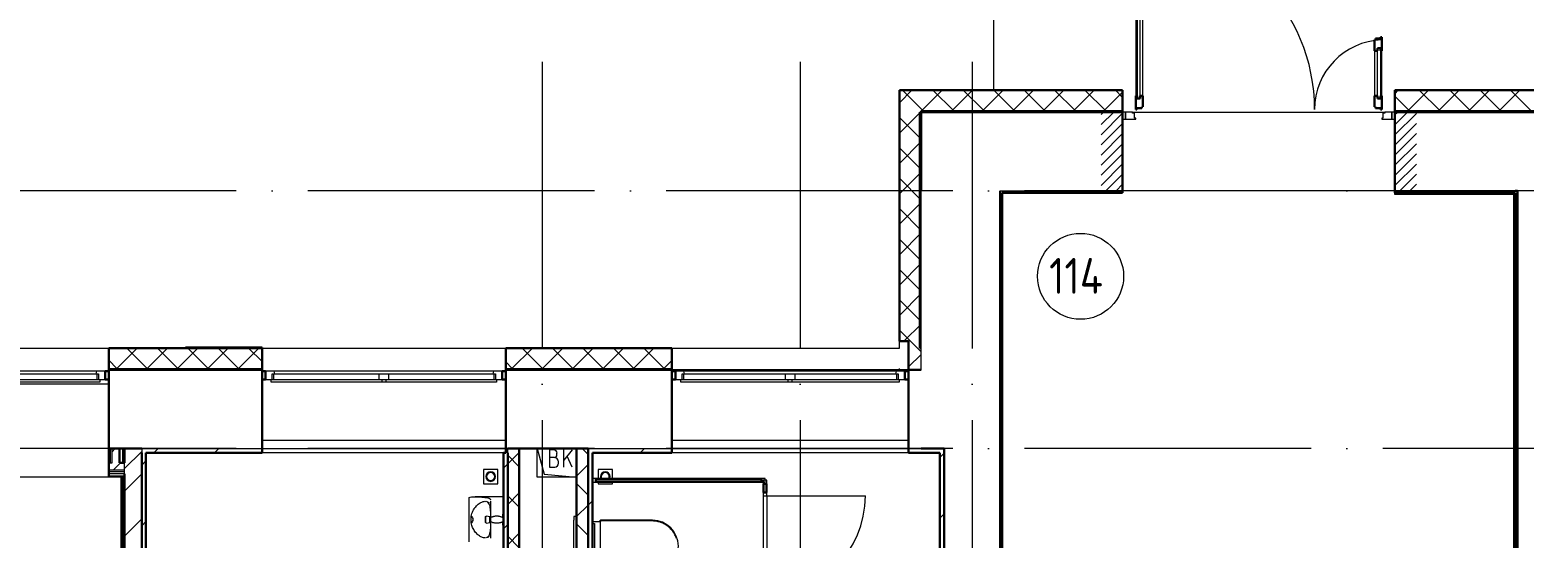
# Model space of a CAD drawing. Header units: millimetres. Extents: x -88595 to 880822, y -1054509 to -148035.
# Drawn here: x 159889 to 170316, y -268677 to -265129 of the extents above; entities that cross this region are included whole.
import ezdxf

# ---------------------------------------------------------------- set-up
doc = ezdxf.new("R2010")
doc.units = ezdxf.units.MM
doc.linetypes.add('ADSK_Линия сетки', pattern=[25, 20, -2.5, 0, -2.5])
doc.linetypes.add('ADSK_Штриховая_ш2 п1_5', pattern=[4.5, 3, -1.5])
for name, color, linetype, lineweight in [('_ Окна', 7, 'Continuous', 30), ('Витраж', 7, 'Continuous', 9), ('Двери', 7, 'Continuous', 9), ('Марки помещений', 7, 'Continuous', 20), ('Оборудование', 7, 'Continuous', 18), ('Ограждение', 7, 'Continuous', 9), ('Окна', 7, 'Continuous', 9), ('Оси', 7, 'Continuous', 9), ('Перекрытие', 7, 'Continuous', 18), ('Сантехника', 7, 'Continuous', 18), ('Стены внутренние', 7, 'Continuous', 18), ('Стены наружные', 7, 'Continuous', 18), ('Стены разрез', 7, 'Continuous', 30), ('Стены штриховка', 7, 'Continuous', 9)]:
    doc.layers.add(name, color=color, linetype=linetype, lineweight=lineweight)
doc.layers.add('Двери открывание', color=7, linetype='Continuous', lineweight=9, true_color=0xc0c0c0)
doc.styles.add('GOST Common_3', font='GOST_Common.ttf', dxfattribs={"width": 0.9, "height": 2.5})

# ---------------------------------------------------------------- blocks, each defined once
blk = doc.blocks.new('1 этаж')
at = {"layer": 'Двери', "lineweight": 18, "true_color": 0xff0000}
h = blk.add_hatch(dxfattribs=at)
h.set_pattern_fill('FP_2', color=1, style=0, pattern_type=2)
h.set_pattern_definition([(45, (204467.71, 662337.605), (-35.3553, 35.3553), [])])
h.paths.add_polyline_path([(205678, 662063), (205693, 662063), (205693, 662613), (205543, 662613), (205543, 662063)])
h.paths.add_polyline_path([(203643, 662063), (203643, 662613), (203493, 662613), (203493, 662063)])
at = {"lineweight": 18}
for p, q in [((199558, 660263), (199606, 660085)), ((199558, 660063), (199558, 660263)), ((199673, 660254), (199643, 660254)), ((199643, 660254), (199643, 660134)), ((199676, 660201), (199643, 660201)), ((199696, 660221), (199696, 660231)), ((199706, 660161), (199706, 660171)), ((199803, 660254), (199743, 660182)), ((199743, 660134), (199743, 660254)), ((199803, 660134), (199767, 660211)), ((199833, 660063), (199558, 660063)), ((199606, 660085), (199833, 660063)), ((199643, 660134), (199680, 660134))]:
    blk.add_line(p, q, dxfattribs=at)
for centre, radius, start, end in [((199673, 660231), 23.3, 0, 90), ((199676, 660221), 20, 270, 0), ((199676, 660171), 30, 0, 90), ((199680, 660161), 26.7, 270, 0)]:
    blk.add_arc(centre, radius, start, end, dxfattribs=at)
at = {"layer": '_ Окна', "lineweight": 18}
for p, q in [((196483, 660803), (196479, 660786)), ((196543, 660803), (196483, 660803)), ((196485, 660786), (196497, 660786)), ((196497, 660786), (196497, 660745)), ((196543, 660745), (196543, 660803)), ((197722, 660803), (197663, 660803)), ((197663, 660803), (197663, 660745)), ((197709, 660745), (197709, 660786)), ((197709, 660786), (197721, 660786)), ((197727, 660786), (197722, 660803)), ((199253, 660803), (199249, 660786)), ((199313, 660803), (199253, 660803)), ((199255, 660786), (199267, 660786)), ((199267, 660786), (199267, 660745)), ((199313, 660745), (199313, 660803)), ((200582, 660803), (200523, 660803)), ((200523, 660803), (200523, 660745)), ((200569, 660745), (200569, 660786)), ((200569, 660786), (200581, 660786)), ((200587, 660786), (200582, 660803)), ((202063, 660803), (202059, 660786)), ((202123, 660803), (202063, 660803)), ((202065, 660786), (202077, 660786)), ((202077, 660786), (202077, 660745)), ((202123, 660745), (202123, 660803)), ((196505, 660745), (196543, 660745)), ((197663, 660745), (197701, 660745)), ((199275, 660745), (199313, 660745)), ((200523, 660745), (200561, 660745)), ((202085, 660745), (202123, 660745))]:
    blk.add_line(p, q, dxfattribs=at)
at = {"layer": '_ Окна'}
for p, q in [((196568, 660803), (196543, 660803)), ((196543, 660803), (196543, 660745)), ((197663, 660803), (197638, 660803)), ((197663, 660745), (197663, 660803)), ((199338, 660803), (199313, 660803)), ((199313, 660803), (199313, 660745)), ((200523, 660803), (200498, 660803)), ((200523, 660745), (200523, 660803)), ((202148, 660803), (202123, 660803)), ((202123, 660803), (202123, 660745)), ((196543, 660745), (196568, 660745)), ((197638, 660745), (197663, 660745)), ((199313, 660745), (199338, 660745)), ((200498, 660745), (200523, 660745)), ((202123, 660745), (202148, 660745))]:
    blk.add_line(p, q, dxfattribs=at)
at = {"layer": 'Витраж', "lineweight": 18, "extrusion": (0, 0, -1)}
for p, q in [((199968, 660055), (199943, 660055)), ((199943, 660055), (199943, 660030)), ((199968, 660030), (199968, 660055)), ((199943, 660030), (199968, 660030)), ((201160, 660043), (201135, 660043)), ((201135, 660043), (201135, 660018)), ((201135, 660018), (201160, 660018)), ((201160, 659958), (201135, 659958)), ((201135, 659958), (201135, 659933)), ((201160, 660018), (201160, 660043)), ((201160, 659933), (201160, 659958)), ((201135, 659933), (201160, 659933))]:
    blk.add_line(p, q, dxfattribs=at)
at = {"layer": 'Витраж'}
for p, q in [((199968, 660055), (201123, 660055)), ((199968, 660030), (201123, 660030)), ((201135, 660018), (201135, 659958)), ((201160, 660018), (201160, 659958)), ((201135, 659933), (201135, 659233)), ((201160, 659933), (201160, 659233))]:
    blk.add_line(p, q, dxfattribs=at)
at = {"layer": 'Витраж', "lineweight": 18}
for p, q in [((201148, 660055), (201123, 660055)), ((201123, 660055), (201123, 660030)), ((201148, 660030), (201148, 660055)), ((201123, 660030), (201148, 660030))]:
    blk.add_line(p, q, dxfattribs=at)
at = {"layer": 'Двери'}
for p, q in [((203735, 663821), (203735, 662725)), ((203744, 663839), (203744, 662707)), ((203765, 662707), (203765, 663839)), ((203785, 662725), (203785, 663821)), ((205401, 663041), (205401, 662725)), ((205421, 662707), (205421, 663059)), ((205421, 663059), (205442, 663059)), ((205442, 663059), (205442, 662707)), ((205451, 662725), (205451, 663041)), ((203744, 662707), (203765, 662707)), ((205442, 662707), (205421, 662707)), ((203643, 662613), (203643, 662563)), ((203663, 662613), (203643, 662613)), ((203643, 662563), (203663, 662563)), ((203663, 662563), (203663, 662613)), ((203712, 662613), (203663, 662613)), ((203663, 662613), (203663, 662563)), ((203663, 662563), (203735, 662563)), ((203712, 662605), (203712, 662613)), ((203726, 662605), (203712, 662605)), ((203726, 662571), (203726, 662605)), ((203735, 662571), (203726, 662571)), ((203735, 662563), (203735, 662571)), ((205460, 662571), (205451, 662571)), ((205451, 662571), (205451, 662563)), ((205451, 662563), (205523, 662563)), ((205474, 662605), (205460, 662605)), ((205460, 662605), (205460, 662571)), ((205474, 662613), (205474, 662605)), ((205523, 662613), (205474, 662613)), ((205543, 662613), (205523, 662613)), ((205523, 662613), (205523, 662563)), ((205523, 662563), (205523, 662613)), ((205523, 662563), (205543, 662563)), ((205543, 662563), (205543, 662613)), ((201160, 659933), (201848, 659933))]:
    blk.add_line(p, q, dxfattribs=at)
at = {"layer": 'Двери', "lineweight": 30}
for p, q in [((205409, 663117), (205401, 663117)), ((205401, 663117), (205401, 663041)), ((205443, 663126), (205409, 663126)), ((205409, 663126), (205409, 663117)), ((205451, 663135), (205443, 663135)), ((205443, 663135), (205443, 663126)), ((205451, 663041), (205451, 663135)), ((205401, 663041), (205421, 663041)), ((205421, 663041), (205421, 663059)), ((205421, 663059), (205442, 663059)), ((205442, 663059), (205442, 663041)), ((205442, 663041), (205451, 663041)), ((203735, 662725), (203735, 662631)), ((203744, 662725), (203735, 662725)), ((203744, 662707), (203744, 662725)), ((203765, 662707), (203744, 662707)), ((203765, 662725), (203765, 662707)), ((203785, 662725), (203765, 662725)), ((203785, 662649), (203785, 662725)), ((205401, 662725), (205401, 662649)), ((205401, 662725), (205421, 662725)), ((205421, 662725), (205421, 662707)), ((205421, 662707), (205442, 662707)), ((205442, 662725), (205451, 662725)), ((205442, 662707), (205442, 662725)), ((205451, 662631), (205451, 662725)), ((203735, 662631), (203743, 662631)), ((203743, 662631), (203743, 662640)), ((203743, 662640), (203777, 662640)), ((203777, 662640), (203777, 662649)), ((203777, 662649), (203785, 662649)), ((205401, 662649), (205409, 662649)), ((205409, 662649), (205409, 662640)), ((205409, 662640), (205443, 662640)), ((205443, 662640), (205443, 662631)), ((205443, 662631), (205451, 662631))]:
    blk.add_line(p, q, dxfattribs=at)
at = {"layer": 'Двери', "linetype": 'ADSK_Штриховая_ш2 п1_5'}
for p, q in [((203643, 662613), (203493, 662613)), ((203643, 662063), (203643, 662613)), ((205693, 662613), (205543, 662613)), ((205543, 662613), (205543, 662063)), ((203493, 662063), (203643, 662063)), ((205543, 662063), (205693, 662063))]:
    blk.add_line(p, q, dxfattribs=at)
at = {"layer": 'Двери'}
blk.add_arc((201148, 659933), 700, 270, 0, dxfattribs=at)
at = {"layer": 'Двери открывание'}
for centre, radius, start, end in [((203717, 662631), 1266, 0, 89.1853), ((205469, 662631), 486, 92.1226, 180)]:
    blk.add_arc(centre, radius, start, end, dxfattribs=at)
at = {"layer": 'Марки помещений'}
blk.add_circle((203350, 661466), 300, dxfattribs=at)
at = {"layer": 'Ограждение'}
for p, q in [((205543, 662038), (205543, 662048)), ((206373, 662038), (205543, 662038)), ((206373, 658041), (206373, 662038)), ((196568, 660713), (194868, 660713)), ((196568, 660263), (194868, 660263)), ((196663, 660263), (196663, 660163)), ((196658, 660063), (188953, 660063)), ((196658, 660063), (188953, 660063)), ((196568, 660063), (194868, 660063)), ((196568, 660068), (196568, 660063))]:
    blk.add_line(p, q, dxfattribs=at)
at = {"layer": 'Окна'}
for p, q in [((196483, 660803), (194952, 660803)), ((195753, 660786), (196485, 660786)), ((196485, 660786), (196485, 660745)), ((197721, 660786), (198453, 660786)), ((197721, 660745), (197721, 660786)), ((199253, 660803), (197722, 660803)), ((198453, 660786), (198523, 660786)), ((198453, 660786), (198453, 660745)), ((198523, 660786), (199255, 660786)), ((198523, 660745), (198523, 660786)), ((199255, 660786), (199255, 660745)), ((200581, 660786), (201288, 660786)), ((200581, 660745), (200581, 660786)), ((202063, 660803), (200582, 660803)), ((201288, 660786), (201358, 660786)), ((201288, 660786), (201288, 660745)), ((201358, 660786), (202065, 660786)), ((201358, 660745), (201358, 660786)), ((202065, 660786), (202065, 660745)), ((195733, 660745), (196505, 660745)), ((196505, 660728), (195733, 660728)), ((196505, 660745), (196505, 660728)), ((197701, 660745), (198473, 660745)), ((197701, 660728), (197701, 660745)), ((198473, 660728), (197701, 660728)), ((198473, 660745), (198503, 660745)), ((198473, 660745), (198473, 660728)), ((198503, 660728), (198473, 660728)), ((198503, 660745), (199275, 660745)), ((198503, 660728), (198503, 660745)), ((199275, 660728), (198503, 660728)), ((199275, 660745), (199275, 660728)), ((200561, 660745), (201308, 660745)), ((200561, 660728), (200561, 660745)), ((201308, 660728), (200561, 660728)), ((201308, 660745), (201338, 660745)), ((201308, 660745), (201308, 660728)), ((201338, 660728), (201308, 660728)), ((201338, 660745), (202085, 660745)), ((201338, 660728), (201338, 660745)), ((202085, 660728), (201338, 660728)), ((202085, 660745), (202085, 660728))]:
    blk.add_line(p, q, dxfattribs=at)
at = {"layer": 'Оси', "linetype": 'ADSK_Линия сетки', "ltscale": 100}
for p, q in [((199593, 662963), (199593, 631836)), ((201393, 662963), (201393, 631836)), ((202593, 662963), (202593, 631836)), ((252460, 662063), (175520, 662063)), ((252460, 660263), (175520, 660263))]:
    blk.add_line(p, q, dxfattribs=at)
at = {"layer": 'Перекрытие', "color": 49, "ltscale": 100, "true_color": 0x464646}
for p, q in [((202743, 664715), (202743, 662765)), ((203712, 662613), (205474, 662613)), ((205543, 662063), (203643, 662063)), ((199558, 660063), (199558, 660263)), ((199833, 660063), (199558, 660063))]:
    blk.add_line(p, q, dxfattribs=at)
at = {"layer": 'Сантехника'}
for p, q in [((199183, 660118), (199183, 660018)), ((199283, 660118), (199183, 660118)), ((199283, 660018), (199283, 660118)), ((200083, 660118), (199983, 660118)), ((199983, 660118), (199983, 660055)), ((200083, 660055), (200083, 660118)), ((199183, 660018), (199283, 660018)), ((199983, 660030), (199983, 660018)), ((199983, 660018), (200083, 660018)), ((200083, 660018), (200083, 660030)), ((199083, 659612), (199083, 659923)), ((199323, 659927), (199126, 659927)), ((199233, 659878), (199233, 659776)), ((199098, 659768), (199098, 659791)), ((199098, 659744), (199098, 659768)), ((199228, 659788), (199204, 659792)), ((199204, 659743), (199228, 659748)), ((199228, 659768), (199228, 659788)), ((199233, 659778), (199228, 659778)), ((199228, 659748), (199228, 659768)), ((199228, 659758), (199233, 659758)), ((199232, 659791), (199232, 659776)), ((199232, 659759), (199232, 659744)), ((199233, 659783), (199233, 659768)), ((199233, 659768), (199233, 659753)), ((199233, 659759), (199233, 659658)), ((199993, 659753), (199943, 659753)), ((199943, 659741), (199958, 659741)), ((199958, 659741), (199958, 659424)), ((199998, 659753), (199998, 659413)), ((200363, 659763), (200003, 659763)), ((200363, 659758), (200003, 659758))]:
    blk.add_line(p, q, dxfattribs=at)
at = {"layer": 'Сантехника', "lineweight": 9}
for p, q in [((199833, 659789), (199813, 659789)), ((199813, 659789), (199813, 659764)), ((199813, 659401), (199813, 659764))]:
    blk.add_line(p, q, dxfattribs=at)
at = {"layer": 'Сантехника', "flags": 128}
for points in [[(199224, 659884), (199219, 659887), (199214, 659890), (199208, 659892), (199204, 659894)], [(199198, 659787), (199198, 659787), (199198, 659787), (199198, 659787), (199198, 659788), (199198, 659788), (199198, 659788), (199198, 659788), (199198, 659788), (199198, 659789), (199199, 659789), (199199, 659789), (199199, 659789), (199199, 659789), (199199, 659790), (199199, 659790), (199199, 659790), (199199, 659790), (199199, 659790), (199200, 659790), (199200, 659790), (199200, 659791), (199200, 659791), (199200, 659791), (199200, 659791), (199200, 659791), (199201, 659791), (199201, 659791), (199201, 659791), (199201, 659791), (199201, 659792), (199202, 659792), (199202, 659792), (199202, 659792), (199202, 659792), (199202, 659792), (199203, 659792), (199203, 659792), (199203, 659792), (199203, 659792), (199203, 659792), (199204, 659792), (199204, 659792), (199204, 659792), (199204, 659792)], [(199198, 659768), (199198, 659768), (199198, 659769), (199198, 659770), (199198, 659771), (199198, 659771), (199198, 659772), (199198, 659773), (199198, 659774), (199198, 659774), (199198, 659775), (199198, 659776), (199198, 659776), (199198, 659777), (199198, 659778), (199198, 659778), (199198, 659779), (199198, 659780), (199198, 659780), (199198, 659781), (199198, 659781), (199198, 659782), (199198, 659782), (199198, 659783), (199198, 659783), (199198, 659784), (199198, 659784), (199198, 659785), (199198, 659785), (199198, 659785), (199198, 659786), (199198, 659786), (199198, 659786), (199198, 659786), (199198, 659786), (199198, 659787), (199198, 659787), (199198, 659787), (199198, 659787), (199198, 659787)], [(199198, 659787), (199198, 659787), (199198, 659787), (199198, 659787), (199198, 659787), (199198, 659786), (199198, 659786), (199198, 659786), (199198, 659786), (199198, 659786), (199198, 659785), (199198, 659785), (199198, 659785), (199198, 659784), (199198, 659784), (199198, 659783), (199198, 659783), (199198, 659783), (199198, 659782), (199198, 659782), (199198, 659781), (199198, 659780), (199198, 659780), (199198, 659779), (199198, 659779), (199198, 659778), (199198, 659777), (199198, 659777), (199198, 659776), (199198, 659775), (199198, 659775), (199198, 659774), (199198, 659773), (199198, 659772), (199198, 659772), (199198, 659771), (199198, 659770), (199198, 659769), (199198, 659769), (199198, 659768), (199198, 659768)], [(199198, 659768), (199198, 659767), (199198, 659766), (199198, 659765), (199198, 659765), (199198, 659764), (199198, 659763), (199198, 659762), (199198, 659762), (199198, 659761), (199198, 659760), (199198, 659759), (199198, 659759), (199198, 659758), (199198, 659757), (199198, 659757), (199198, 659756), (199198, 659755), (199198, 659755), (199198, 659754), (199198, 659754), (199198, 659753), (199198, 659753), (199198, 659752), (199198, 659752), (199198, 659751), (199198, 659751), (199198, 659751), (199198, 659750), (199198, 659750), (199198, 659750), (199198, 659749), (199198, 659749), (199198, 659749), (199198, 659749), (199198, 659749), (199198, 659749), (199198, 659748), (199198, 659748), (199198, 659748)], [(199198, 659748), (199198, 659748), (199198, 659748), (199198, 659748), (199198, 659749), (199198, 659749), (199198, 659749), (199198, 659749), (199198, 659749), (199198, 659750), (199198, 659750), (199198, 659750), (199198, 659751), (199198, 659751), (199198, 659751), (199198, 659752), (199198, 659752), (199198, 659753), (199198, 659753), (199198, 659754), (199198, 659754), (199198, 659755), (199198, 659755), (199198, 659756), (199198, 659757), (199198, 659757), (199198, 659758), (199198, 659759), (199198, 659759), (199198, 659760), (199198, 659761), (199198, 659761), (199198, 659762), (199198, 659763), (199198, 659764), (199198, 659764), (199198, 659765), (199198, 659766), (199198, 659767), (199198, 659767), (199198, 659768)], [(199204, 659743), (199204, 659743), (199204, 659743), (199203, 659743), (199203, 659743), (199203, 659743), (199203, 659743), (199203, 659743), (199202, 659743), (199202, 659743), (199202, 659743), (199202, 659744), (199202, 659744), (199201, 659744), (199201, 659744), (199201, 659744), (199201, 659744), (199201, 659744), (199201, 659744), (199200, 659744), (199200, 659744), (199200, 659744), (199200, 659745), (199200, 659745), (199200, 659745), (199199, 659745), (199199, 659745), (199199, 659745), (199199, 659745), (199199, 659746), (199199, 659746), (199199, 659746), (199199, 659746), (199199, 659746), (199199, 659746), (199198, 659747), (199198, 659747), (199198, 659747), (199198, 659747), (199198, 659747), (199198, 659748), (199198, 659748), (199198, 659748), (199198, 659748), (199198, 659748)], [(199233, 659783), (199236, 659784), (199239, 659786), (199243, 659787), (199246, 659788), (199249, 659789), (199253, 659790), (199256, 659791), (199260, 659792), (199263, 659792), (199267, 659793), (199271, 659793), (199274, 659793), (199278, 659793), (199281, 659793), (199285, 659793), (199288, 659792), (199292, 659792), (199296, 659791), (199299, 659790), (199303, 659789), (199306, 659788), (199309, 659787), (199313, 659785), (199316, 659784), (199318, 659783)], [(199318, 659753), (199315, 659751), (199311, 659749), (199308, 659748), (199305, 659747), (199301, 659746), (199298, 659745), (199294, 659744), (199291, 659743), (199287, 659743), (199283, 659742), (199280, 659742), (199276, 659742), (199273, 659742), (199269, 659742), (199265, 659742), (199262, 659743), (199258, 659744), (199255, 659744), (199251, 659745), (199248, 659746), (199245, 659747), (199241, 659749), (199238, 659750), (199235, 659752), (199233, 659753)], [(199318, 659803), (199318, 659803), (199318, 659803), (199318, 659803), (199318, 659803), (199318, 659804), (199318, 659804), (199318, 659804), (199318, 659804), (199318, 659804), (199318, 659805), (199318, 659805), (199318, 659805), (199318, 659805), (199318, 659805), (199319, 659805), (199319, 659806), (199319, 659806), (199319, 659806), (199319, 659806), (199319, 659806), (199319, 659806), (199320, 659806), (199320, 659807), (199320, 659807), (199320, 659807), (199320, 659807), (199320, 659807), (199321, 659807), (199321, 659807), (199321, 659807), (199321, 659807), (199321, 659807), (199321, 659807), (199322, 659807), (199322, 659808), (199322, 659808), (199322, 659808), (199322, 659808), (199323, 659808), (199323, 659808)], [(199318, 659783), (199318, 659784), (199318, 659785), (199318, 659786), (199318, 659787), (199318, 659789), (199318, 659790), (199318, 659791), (199318, 659792), (199318, 659793), (199318, 659794), (199318, 659795), (199318, 659795), (199318, 659796), (199318, 659797), (199318, 659798), (199318, 659798), (199318, 659799), (199318, 659800), (199318, 659800), (199318, 659801), (199318, 659801), (199318, 659802), (199318, 659802), (199318, 659802), (199318, 659802), (199318, 659802), (199318, 659803), (199318, 659803)], [(199318, 659803), (199318, 659803), (199318, 659802), (199318, 659802), (199318, 659802), (199318, 659802), (199318, 659802), (199318, 659801), (199318, 659801), (199318, 659800), (199318, 659800), (199318, 659799), (199318, 659799), (199318, 659798), (199318, 659797), (199318, 659796), (199318, 659796), (199318, 659795), (199318, 659794), (199318, 659793), (199318, 659792), (199318, 659791), (199318, 659790), (199318, 659789), (199318, 659788), (199318, 659787), (199318, 659785), (199318, 659784), (199318, 659783), (199318, 659782), (199318, 659780), (199318, 659779), (199318, 659778), (199318, 659776), (199318, 659775), (199318, 659774), (199318, 659772), (199318, 659771), (199318, 659769), (199318, 659768), (199318, 659768)], [(199318, 659768), (199318, 659766), (199318, 659765), (199318, 659763), (199318, 659762), (199318, 659761), (199318, 659759), (199318, 659758), (199318, 659757), (199318, 659755), (199318, 659754), (199318, 659753), (199318, 659751), (199318, 659750), (199318, 659749), (199318, 659748), (199318, 659747), (199318, 659746), (199318, 659745), (199318, 659743), (199318, 659742), (199318, 659742), (199318, 659741), (199318, 659740), (199318, 659739), (199318, 659738), (199318, 659737), (199318, 659737), (199318, 659736), (199318, 659736), (199318, 659735), (199318, 659735), (199318, 659734), (199318, 659734), (199318, 659733), (199318, 659733), (199318, 659733), (199318, 659733), (199318, 659733), (199318, 659733)], [(199318, 659733), (199318, 659733), (199318, 659733), (199318, 659733), (199318, 659733), (199318, 659733), (199318, 659734), (199318, 659734), (199318, 659734), (199318, 659735), (199318, 659735), (199318, 659736), (199318, 659737), (199318, 659737), (199318, 659738), (199318, 659739), (199318, 659740), (199318, 659740), (199318, 659741), (199318, 659742), (199318, 659743), (199318, 659744), (199318, 659745), (199318, 659746), (199318, 659748), (199318, 659749), (199318, 659750), (199318, 659751), (199318, 659752)], [(200003, 659758), (200003, 659758), (200002, 659758), (200002, 659758), (200002, 659758), (200002, 659758), (200002, 659757), (200001, 659757), (200001, 659757), (200001, 659757), (200001, 659757), (200001, 659757), (200000, 659757), (200000, 659757), (200000, 659757), (200000, 659757), (200000, 659757), (200000, 659756), (199999, 659756), (199999, 659756), (199999, 659756), (199999, 659756), (199999, 659756), (199999, 659756), (199999, 659755), (199999, 659755), (199998, 659755), (199998, 659755), (199998, 659755), (199998, 659755), (199998, 659754), (199998, 659754), (199998, 659754), (199998, 659754), (199998, 659754), (199998, 659753), (199998, 659753), (199998, 659753), (199998, 659753), (199998, 659753), (199998, 659753)], [(200529, 659636), (200527, 659642), (200525, 659649), (200522, 659655), (200519, 659662), (200516, 659668), (200512, 659674), (200508, 659680), (200504, 659686), (200500, 659691), (200496, 659697), (200491, 659702), (200486, 659707), (200481, 659712), (200476, 659716), (200470, 659721), (200465, 659725), (200459, 659729), (200453, 659733), (200447, 659736), (200441, 659739), (200434, 659742), (200428, 659745), (200421, 659747), (200415, 659750), (200408, 659752), (200401, 659753), (200394, 659755), (200387, 659756), (200380, 659757), (200373, 659757), (200366, 659758), (200363, 659758)], [(199204, 659642), (199210, 659644), (199215, 659646), (199220, 659649), (199226, 659652)], [(199323, 659728), (199323, 659728), (199322, 659728), (199322, 659728), (199322, 659728), (199322, 659728), (199322, 659728), (199321, 659728), (199321, 659728), (199321, 659728), (199321, 659728), (199321, 659728), (199320, 659728), (199320, 659728), (199320, 659728), (199320, 659728), (199320, 659729), (199320, 659729), (199319, 659729), (199319, 659729), (199319, 659729), (199319, 659729), (199319, 659729), (199319, 659730), (199319, 659730), (199319, 659730), (199318, 659730), (199318, 659730), (199318, 659730), (199318, 659731), (199318, 659731), (199318, 659731), (199318, 659731), (199318, 659731), (199318, 659732), (199318, 659732), (199318, 659732), (199318, 659732), (199318, 659732), (199318, 659733), (199318, 659733)]]:
    blk.add_lwpolyline(points, dxfattribs=at)
at = {"layer": 'Сантехника'}
for centre, radius, start, end in [((199233, 660068), 33.3, 0, 180), ((199233, 660068), 33.3, 180, 0), ((199233, 660068), 28.3, 0, 180), ((199233, 660068), 28.3, 180, 0), ((200033, 660068), 33.3, 0, 180), ((200033, 660068), 33.3, 180, 202.2258), ((200033, 660068), 28.3, 0, 180), ((200033, 660068), 28.3, 180, 206.3415), ((200033, 660068), 28.3, 333.6585, 0), ((200033, 660068), 33.3, 337.7742, 0), ((200003, 659753), 10, 90, 180), ((200003, 659753), 5, 150, 180), ((200003, 659753), 5, 150, 180), ((200003, 659753), 5, 150, 180), ((200003, 659753), 5, 90, 120), ((200003, 659753), 5, 90, 120), ((200003, 659753), 5, 105, 120), ((200363, 659583), 180, 270, 90), ((200363, 659583), 175, 89.0922, 90), ((200363, 659583), 175, 89.0922, 90)]:
    blk.add_arc(centre, radius, start, end, dxfattribs=at)
for major_axis, start_param, end_param in [((0, 25), 4.712389, 5.943447), ((0, -25), 0.339739, 1.570796)]:
    blk.add_ellipse((199090, 659768), major_axis=major_axis, ratio=0.859293, start_param=start_param, end_param=end_param, dxfattribs=at)
for points, knots in [([(199083, 659923), (199088, 659924), (199100, 659926), (199113, 659927), (199123, 659927), (199131, 659927), (199138, 659927), (199145, 659927), (199152, 659926), (199161, 659926), (199171, 659925), (199183, 659924), (199194, 659923), (199204, 659922), (199213, 659920), (199220, 659918), (199225, 659915), (199228, 659913), (199229, 659912), (199230, 659910), (199230, 659909), (199231, 659908), (199232, 659907), (199232, 659906), (199232, 659906), (199232, 659905), (199232, 659905)], [-1, -1, -1, -1, -0.9416667, -0.8833333, -0.8541667, -0.825, -0.7958333, -0.7666667, -0.7375, -0.7083333, -0.65, -0.5916667, -0.5333333, -0.4666667, -0.4, -0.3333333, -0.2666667, -0.2333333, -0.2166667, -0.2, -0.1833333, -0.1666667, -0.15, -0.1416667, -0.1375, -0.1333333, -0.1333333, -0.1333333, -0.1333333]), ([(199098, 659791), (199099, 659798), (199102, 659810), (199109, 659828), (199118, 659844), (199133, 659863), (199153, 659882), (199177, 659894), (199191, 659896), (199198, 659895)], [0, 0, 0, 0, 0.0526316, 0.1052632, 0.1578947, 0.2105263, 0.3157895, 0.4210526, 0.5263158, 0.5263158, 0.5263158, 0.5263158]), ([(199206, 659893), (199209, 659891), (199216, 659887), (199224, 659874), (199229, 659852), (199231, 659829), (199232, 659808), (199232, 659797), (199232, 659791)], [0.5789474, 0.5789474, 0.5789474, 0.5789474, 0.6315789, 0.7236842, 0.8157895, 0.9078947, 0.9539474, 1, 1, 1, 1]), ([(199233, 659897), (199233, 659897), (199233, 659896), (199233, 659896), (199233, 659895), (199233, 659893), (199233, 659891), (199233, 659888), (199233, 659884), (199233, 659880), (199233, 659878)], [-0.06666667, -0.06666667, -0.06666667, -0.06666667, -0.06458333, -0.0625, -0.05833333, -0.05, -0.04166667, -0.03333333, -0.01666667, 0, 0, 0, 0]), ([(199198, 659640), (199195, 659640), (199185, 659640), (199166, 659646), (199144, 659661), (199123, 659683), (199109, 659707), (199101, 659727), (199099, 659738), (199098, 659744)], [0.4736842, 0.4736842, 0.4736842, 0.4736842, 0.5263158, 0.6315789, 0.7236842, 0.8157895, 0.9078947, 0.9539474, 1, 1, 1, 1]), ([(199232, 659744), (199232, 659737), (199232, 659725), (199231, 659707), (199230, 659691), (199227, 659672), (199221, 659654), (199212, 659645), (199206, 659643)], [0, 0, 0, 0, 0.0526316, 0.1052632, 0.1578947, 0.2105263, 0.3157895, 0.4210526, 0.4210526, 0.4210526, 0.4210526]), ([(199233, 659658), (199233, 659655), (199233, 659650), (199233, 659645), (199233, 659642), (199233, 659640), (199233, 659639), (199233, 659638), (199233, 659638)], [-1, -1, -1, -1, -0.975, -0.9625, -0.95, -0.9375, -0.934375, -0.9328125, -0.9328125, -0.9328125, -0.9328125])]:
    blk.add_open_spline(points, degree=3, knots=knots, dxfattribs=at)
at = {"layer": 'Стены внутренние', "lineweight": 30}
for p, q in [((203643, 662765), (202086, 662765)), ((202086, 662765), (202086, 661013)), ((203643, 662623), (203643, 662765)), ((207100, 662765), (205543, 662765)), ((205543, 662765), (205543, 662623)), ((203643, 662613), (202238, 662613)), ((202238, 662613), (202238, 662063)), ((203643, 662063), (203643, 662613)), ((205543, 662613), (205543, 662063)), ((206383, 662063), (206398, 662063)), ((202086, 661013), (202148, 661013)), ((202148, 661013), (202148, 660813)), ((197103, 660965), (196568, 660965)), ((196568, 660965), (196568, 660823)), ((197638, 660823), (197638, 660965)), ((200498, 660965), (199338, 660965)), ((199338, 660965), (199338, 660823)), ((200498, 660823), (200498, 660965)), ((197638, 660813), (196568, 660813)), ((196568, 660813), (196568, 660263)), ((197638, 660263), (197638, 660813)), ((200498, 660813), (199338, 660813)), ((199338, 660813), (199338, 660263)), ((200498, 660263), (200498, 660813)), ((202238, 660813), (202148, 660813)), ((202148, 660813), (202148, 660263)), ((202148, 660813), (202238, 660813)), ((196643, 660263), (196678, 660263)), ((199433, 660263), (199833, 660263)), ((202238, 660263), (202398, 660263)), ((202398, 660263), (202398, 654258))]:
    blk.add_line(p, q, dxfattribs=at)
at = {"layer": 'Стены внутренние', "linetype": 'Continuous', "lineweight": 9}
for p, q in [((202088, 662765), (202088, 662764)), ((202088, 662680), (202170, 662763)), ((202250, 662623), (202110, 662763)), ((202242, 662623), (202382, 662763)), ((202462, 662623), (202322, 662763)), ((202454, 662623), (202594, 662763)), ((202674, 662623), (202534, 662763)), ((202667, 662623), (202807, 662763)), ((202886, 662623), (202746, 662763)), ((202879, 662623), (203019, 662763)), ((203099, 662623), (202959, 662763)), ((203091, 662623), (203231, 662763)), ((203143, 662763), (203142, 662765)), ((203311, 662623), (203171, 662763)), ((203303, 662623), (203443, 662763)), ((203523, 662623), (203383, 662763)), ((203641, 662717), (203595, 662763)), ((205545, 662743), (205564, 662763)), ((205607, 662763), (205605, 662765)), ((205636, 662623), (205776, 662763)), ((205856, 662623), (205716, 662763)), ((205849, 662623), (205989, 662763)), ((206068, 662623), (205928, 662763)), ((206061, 662623), (206201, 662763)), ((206280, 662623), (206140, 662763)), ((206194, 662765), (206193, 662763)), ((206273, 662623), (206413, 662763)), ((206493, 662623), (206353, 662763)), ((203515, 662623), (203641, 662748)), ((203641, 662756), (203643, 662756)), ((205644, 662623), (205545, 662722)), ((202088, 662468), (202232, 662613)), ((202238, 662423), (202088, 662573)), ((202232, 662613), (202238, 662618)), ((202088, 662256), (202238, 662406)), ((202238, 662211), (202088, 662361)), ((202088, 662044), (202238, 662194)), ((202238, 661998), (202088, 662148)), ((202088, 661832), (202238, 661982)), ((202238, 661786), (202088, 661936)), ((202087, 661747), (202086, 661744)), ((202088, 661619), (202238, 661769)), ((202238, 661574), (202088, 661724)), ((202088, 661407), (202238, 661557)), ((202238, 661362), (202088, 661512)), ((202088, 661339), (202086, 661343)), ((202088, 661195), (202238, 661345)), ((202238, 661150), (202088, 661300)), ((202119, 661015), (202238, 661133)), ((202238, 660938), (202088, 661088)), ((196570, 660928), (196568, 660925)), ((196624, 660823), (196764, 660963)), ((196837, 660823), (196697, 660963)), ((196791, 660963), (196790, 660965)), ((196836, 660823), (196976, 660963)), ((197050, 660823), (196910, 660963)), ((197048, 660823), (197188, 660963)), ((197262, 660823), (197122, 660963)), ((197260, 660823), (197400, 660963)), ((197474, 660823), (197334, 660963)), ((197473, 660823), (197613, 660963)), ((197638, 660871), (197546, 660963)), ((199382, 660823), (199522, 660963)), ((199595, 660823), (199455, 660963)), ((199594, 660823), (199734, 660963)), ((199607, 660963), (199606, 660965)), ((199807, 660823), (199667, 660963)), ((199806, 660823), (199946, 660963)), ((200019, 660823), (199879, 660963)), ((200018, 660823), (200158, 660963)), ((200232, 660823), (200092, 660963)), ((200230, 660823), (200370, 660963)), ((200444, 660823), (200304, 660963)), ((202150, 660833), (202238, 660921)), ((196625, 660823), (196568, 660880)), ((199383, 660823), (199338, 660868)), ((200442, 660823), (200498, 660878)), ((202151, 660813), (202150, 660814))]:
    blk.add_line(p, q, dxfattribs=at)
at = {"layer": 'Стены внутренние'}
for p, q in [((202238, 662613), (202228, 662613)), ((202238, 660813), (202238, 662063)), ((202788, 662063), (203643, 662063)), ((205543, 662063), (206383, 662063)), ((202086, 660965), (202086, 661013)), ((194868, 660965), (196568, 660965)), ((197638, 660965), (199338, 660965)), ((200498, 660965), (202086, 660965)), ((196566, 660813), (196568, 660813)), ((202086, 660813), (202086, 660823)), ((202148, 660813), (202086, 660813)), ((202148, 660813), (202148, 660813)), ((202238, 660813), (202238, 660813)), ((196798, 660263), (197638, 660263)), ((197638, 660323), (199338, 660323)), ((199338, 660263), (199353, 660263)), ((200498, 660323), (202148, 660323))]:
    blk.add_line(p, q, dxfattribs=at)
at = {"layer": 'Стены наружные', "lineweight": 30}
for p, q in [((202228, 662613), (202228, 660965)), ((203643, 662613), (203643, 662623)), ((205543, 662623), (205543, 662613)), ((205543, 662613), (206958, 662613)), ((202788, 662063), (202788, 654748)), ((202803, 662048), (203643, 662048)), ((202803, 654883), (202803, 662048)), ((203643, 662048), (203643, 662063)), ((205543, 662063), (205543, 662048)), ((205543, 662048), (206383, 662048)), ((206383, 662048), (206383, 654883)), ((206398, 654748), (206398, 662063)), ((197638, 660970), (197103, 660970)), ((197103, 660970), (197103, 660965)), ((197103, 660965), (197638, 660965)), ((197638, 660965), (197638, 660970)), ((202228, 660965), (202238, 660965)), ((196568, 660823), (196568, 660813)), ((197638, 660813), (197638, 660823)), ((199338, 660823), (199338, 660813)), ((200498, 660813), (200498, 660823)), ((196568, 660263), (196568, 660068)), ((196643, 660263), (196568, 660263)), ((196643, 660163), (196643, 660263)), ((196678, 660263), (196678, 660163)), ((196798, 660263), (196678, 660263)), ((197638, 660233), (197638, 660263)), ((199338, 660263), (199338, 660233)), ((199433, 660263), (199353, 660263)), ((199433, 656333), (199433, 660263)), ((199833, 660263), (199833, 656333)), ((199913, 660263), (199833, 660263)), ((199913, 656333), (199913, 660263)), ((200498, 660233), (200498, 660263)), ((202148, 660263), (202148, 660233)), ((196678, 660163), (196643, 660163)), ((196798, 653988), (196798, 660233)), ((196828, 660233), (197638, 660233)), ((196828, 654018), (196828, 660233)), ((199323, 660233), (199323, 656363)), ((199338, 660233), (199323, 660233)), ((199353, 660233), (199353, 656333)), ((199943, 660233), (200498, 660233)), ((199943, 656363), (199943, 660233)), ((202148, 660233), (202368, 660233)), ((202368, 660233), (202368, 654288)), ((196568, 660068), (196658, 660068)), ((196658, 660068), (196658, 654528)), ((196663, 660068), (196663, 654528)), ((196678, 653868), (196678, 660088))]:
    blk.add_line(p, q, dxfattribs=at)
at = {"layer": 'Стены наружные', "linetype": 'Continuous', "lineweight": 9}
for p, q in [((202238, 662602), (202228, 662602)), ((202238, 662502), (202228, 662502)), ((202238, 662402), (202228, 662402)), ((202238, 662302), (202228, 662302)), ((202238, 662202), (202228, 662202)), ((202238, 662102), (202228, 662102)), ((202940, 662048), (202955, 662063)), ((203364, 662048), (203379, 662063)), ((205910, 662048), (205925, 662063)), ((206334, 662048), (206349, 662063)), ((202238, 662002), (202228, 662002)), ((202238, 661902), (202228, 661902)), ((202788, 661895), (202803, 661910)), ((202238, 661802), (202228, 661802)), ((202238, 661702), (202228, 661702)), ((206383, 661672), (206398, 661687)), ((202238, 661602), (202228, 661602)), ((202238, 661502), (202228, 661502)), ((202788, 661471), (202803, 661486)), ((202238, 661402), (202228, 661402)), ((202238, 661302), (202228, 661302)), ((202238, 661202), (202228, 661202)), ((206383, 661248), (206398, 661263)), ((202238, 661102), (202228, 661102)), ((202238, 661002), (202228, 661002)), ((202788, 661047), (202803, 661062)), ((206383, 660823), (206398, 660838)), ((202788, 660622), (202803, 660637)), ((206383, 660399), (206398, 660414)), ((196593, 660241), (196614, 660263)), ((196883, 660233), (196913, 660263)), ((197307, 660233), (197337, 660263)), ((199913, 660222), (199872, 660263)), ((200277, 660233), (200307, 660263)), ((196599, 660113), (196649, 660163)), ((196678, 660124), (196798, 660244)), ((196798, 660148), (196828, 660178)), ((199323, 660127), (199353, 660157)), ((199353, 660157), (199433, 660237)), ((199433, 660137), (199353, 660217)), ((199833, 660072), (199913, 660152)), ((202368, 660202), (202398, 660232)), ((202788, 660198), (202803, 660213)), ((196576, 660068), (196581, 660073)), ((196647, 660068), (196652, 660073)), ((196678, 659967), (196798, 660087)), ((196658, 660008), (196663, 660013)), ((199353, 659874), (199433, 659954)), ((199913, 659939), (199833, 660019)), ((206383, 659975), (206398, 659990)), ((196658, 659937), (196663, 659942)), ((196658, 659866), (196663, 659871)), ((199433, 659854), (199353, 659934)), ((199833, 659789), (199913, 659869)), ((199913, 659869), (199943, 659899)), ((196658, 659796), (196663, 659801)), ((196678, 659652), (196798, 659772)), ((196798, 659724), (196828, 659754)), ((199913, 659657), (199833, 659737)), ((202368, 659778), (202398, 659808)), ((202788, 659774), (202803, 659789)), ((196658, 659725), (196663, 659730)), ((196658, 659654), (196663, 659659)), ((199323, 659703), (199353, 659733)), ((199353, 659592), (199433, 659672)), ((199433, 659571), (199353, 659651))]:
    blk.add_line(p, q, dxfattribs=at)
at = {"layer": 'Стены наружные'}
for p, q in [((202086, 660813), (200498, 660813)), ((197638, 660263), (199338, 660263)), ((199913, 660263), (202238, 660263)), ((199323, 660233), (197638, 660233)), ((202148, 660233), (200498, 660233))]:
    blk.add_line(p, q, dxfattribs=at)
at = {"layer": 'Стены разрез'}
for p, q in [((201123, 660053), (199968, 660053)), ((199968, 660053), (199968, 660033)), ((201123, 660033), (201123, 660053)), ((199968, 660033), (201123, 660033)), ((201158, 660018), (201138, 660018)), ((201138, 660018), (201138, 659958)), ((201138, 659958), (201158, 659958)), ((201158, 659958), (201158, 660018))]:
    blk.add_line(p, q, dxfattribs=at)
at = {"layer": 'Стены штриховка'}
for p, q in [((203641, 662763), (202086, 662763)), ((202088, 662765), (202088, 661015)), ((203641, 662623), (203641, 662763)), ((207100, 662763), (205545, 662763)), ((205545, 662763), (205545, 662623)), ((202238, 662623), (203643, 662623)), ((202238, 662623), (202238, 662613)), ((205543, 662623), (206948, 662623)), ((202088, 661015), (202150, 661015)), ((202150, 661015), (202150, 660813)), ((196568, 660889), (196570, 660889)), ((197636, 660963), (196570, 660963)), ((196570, 660963), (196570, 660889)), ((197636, 660889), (197636, 660963)), ((197636, 660889), (197638, 660889)), ((199338, 660889), (199340, 660889)), ((200496, 660963), (199340, 660963)), ((199340, 660963), (199340, 660889)), ((200496, 660889), (200496, 660963)), ((200496, 660889), (200498, 660889)), ((196568, 660823), (197638, 660823)), ((199338, 660823), (200498, 660823)), ((196580, 660163), (196580, 660263)), ((196593, 660163), (196593, 660263)), ((196798, 660263), (196798, 660233)), ((199353, 660233), (199353, 660263)), ((196568, 660163), (196593, 660163)), ((196678, 660088), (196678, 660163)), ((196678, 660113), (196568, 660113)), ((196678, 660100), (196568, 660100)), ((196678, 660088), (196568, 660088)), ((196568, 660073), (196678, 660073)), ((196663, 660068), (196663, 660073))]:
    blk.add_line(p, q, dxfattribs=at)
at = {"layer": 'Марки помещений', "style": 'GOST Common_3', "width": 0.9}
blk.add_text('114', height=250, dxfattribs=at).set_placement((203130, 661344))

msp = doc.modelspace()

# ---------------------------------------------------------------- block references
at = {"layer": 'Оборудование', "color": 5, "true_color": 0x0000ff}
msp.add_blockref('1 этаж', (-36129, -928315), dxfattribs=at)

doc.saveas('drawing.dxf')
